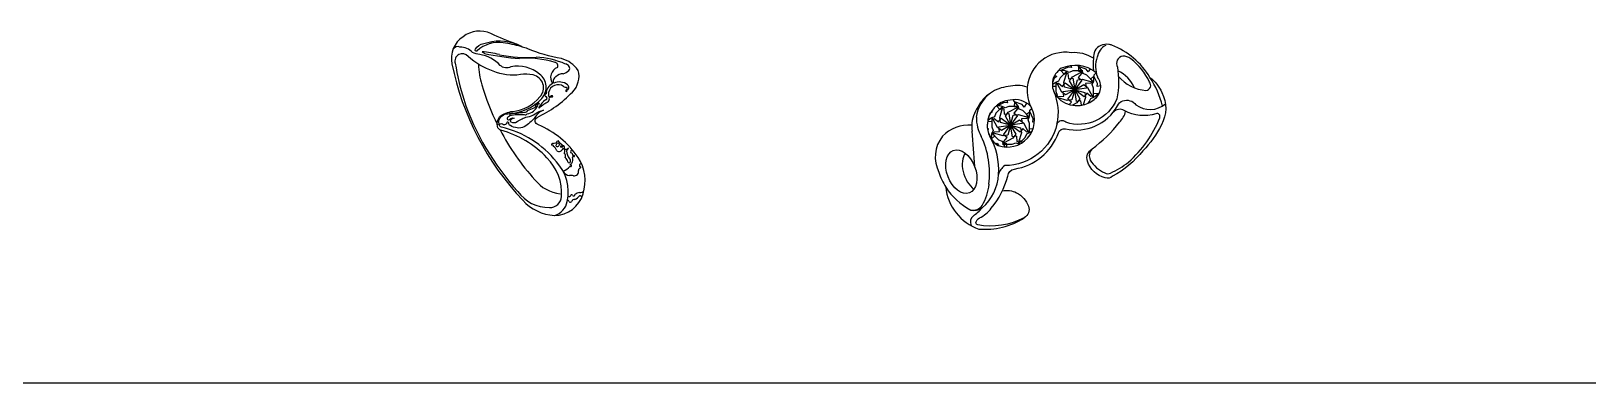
# Model space of a CAD drawing. Header units: inches. Extents: x 8.4 to 50.9, y 14.4 to 39.2.
# Drawn here: x 18.763 to 20.133, y 29.566 to 29.875 of the extents above; entities that cross this region are included whole.
import ezdxf

# ---------------------------------------------------------------- set-up
doc = ezdxf.new("R2010")
doc.units = ezdxf.units.IN
doc.header["$MEASUREMENT"] = 0
doc.layers.add('02', color=2, linetype='Continuous')
doc.layers.add('1', color=1, linetype='Continuous')

msp = doc.modelspace()

# ---------------------------------------------------------------- linework, layer by layer
at = {"layer": '02'}
for points in [[(19.1901, 29.8638, -0.026065), (19.1676, 29.873, 0.280425), (19.1431, 29.8703, 0.311576), (19.1332, 29.8463, 0.13969), (19.1955, 29.7263, 0.200079), (19.2234, 29.713, 0.339972), (19.2486, 29.732, 0.2279), (19.2443, 29.764, 0.140558), (19.2093, 29.7928, -0.674284), (19.2081, 29.7993, 0.094892), (19.2392, 29.8216, 0.272501), (19.2444, 29.8407, 0.175946), (19.2296, 29.851, -0.057181), (19.1999, 29.8597, 0.009933), (19.1951, 29.8612, 0.063235), (19.1904, 29.8637)], [(19.1939, 29.8616, 0.031389), (19.1784, 29.865, 0.222473), (19.1554, 29.858, -1.198013), (19.154, 29.8592, -0.281516), (19.1612, 29.8642, -0.189174), (19.1904, 29.8637)], [(19.2237, 29.713, 0.287118), (19.2347, 29.7252, 0.243427), (19.2253, 29.7601, 0.167101), (19.1768, 29.7907, -0.302143), (19.1748, 29.7928, -0.06048), (19.1746, 29.7966, -0.314053), (19.1823, 29.8025, 0.20684), (19.2123, 29.816, 0.445461), (19.2104, 29.8374, 0.221889), (19.1852, 29.8439, -0.348447), (19.1757, 29.8451, 0.169024), (19.1577, 29.8546, -0.104453), (19.1514, 29.8565, 0.197695), (19.1403, 29.8611, 0.399229), (19.1342, 29.8592)], [(19.7474, 29.8345, 0.169225), (19.714, 29.8628, 0.107437), (19.7113, 29.8634, 0.329816), (19.6989, 29.8578, 0.035346), (19.6977, 29.8514, 0.166424), (19.6782, 29.8562, 0.436713), (19.6395, 29.8259, 0.142412), (19.6227, 29.8264, 0.12202), (19.6071, 29.8207, 0.12202), (19.596, 29.8084, 0.141304), (19.5907, 29.7924, 0.223268), (19.5648, 29.7826, 0.286321), (19.5617, 29.751, 0.063366), (19.5678, 29.7379, 0.292718), (19.5969, 29.701, 0.170695), (19.6368, 29.7109)], [(19.7197, 29.8354, 0.20242), (19.744, 29.823, 0.631924), (19.747, 29.8304, 0.13187), (19.7306, 29.8508, 0.183914), (19.7235, 29.8532, 0.504934), (19.7188, 29.8436, -0.085864), (19.7184, 29.8157, -0.397821), (19.6735, 29.795, 0.521425), (19.6656, 29.7933, -0.351125), (19.6197, 29.7569)], [(19.6395, 29.8259, 0.142189), (19.6432, 29.8076)], [(19.7474, 29.8345, -0.130388), (19.7579, 29.8212, -0.255232), (19.7576, 29.7927, -0.079155), (19.7413, 29.7699, -0.100384), (19.7145, 29.7474, -0.280173), (19.7081, 29.7462, -0.262799), (19.6924, 29.7608, -0.33277), (19.6965, 29.7715, 0.06815), (19.7207, 29.795, 0.134988), (19.7261, 29.8046, 0.134988)], [(19.1842, 29.801, -0.062571), (19.1969, 29.8018, 0.32855), (19.1995, 29.8023, 0.251868), (19.2087, 29.8096, -0.846997), (19.2103, 29.8111, 0.303102), (19.2095, 29.8119, 0.312501), (19.2068, 29.81, -0.408897), (19.2052, 29.8074, -0.043474), (19.1994, 29.805, -0.481557), (19.197, 29.8037, -0.048484), (19.184, 29.8026, -0.427609), (19.1831, 29.7997, 0.386931), (19.1817, 29.7979, 0.65802), (19.1841, 29.7978, -0.300107), (19.1879, 29.7985, 0.236782), (19.1849, 29.7967, 0.639462), (19.1851, 29.7954, 0.310057), (19.1906, 29.7956, -0.093935), (19.1996, 29.7997, 0.087061), (19.2065, 29.8023, -0.144853), (19.2137, 29.8056, 0.160544), (19.2062, 29.7991, -0.068491), (19.1969, 29.7909, -0.25936), (19.1847, 29.7922, -0.382135), (19.1832, 29.7944, 0.685718), (19.1814, 29.7946, -0.445283), (19.1786, 29.7928, 0.373333), (19.1748, 29.7928)], [(19.6177, 29.7346, -0.182171), (19.63, 29.7329, -0.193673), (19.6406, 29.721, -0.374543), (19.6368, 29.7109, -0.16428), (19.5959, 29.7046, -0.3563), (19.5944, 29.7066, -0.200402), (19.5975, 29.7108, 0.129346), (19.6078, 29.7193, 0.115024), (19.6223, 29.7475, -0.347616), (19.6282, 29.7538, 0.274691), (19.667, 29.7858, -0.400486), (19.6731, 29.7892, 0.332496), (19.719, 29.8095, -0.220591), (19.7235, 29.8138, -0.320772), (19.7352, 29.8104, 0.35517), (19.7611, 29.8112, 0.35517)], [(19.6965, 29.7715, 0.325776), (19.695, 29.7617, 0.171755), (19.7078, 29.7505, 0.260495), (19.7128, 29.7502, 0.055556), (19.7286, 29.7599, 0.120084), (19.7561, 29.799, 0.659541), (19.7528, 29.8025, -0.203853), (19.7249, 29.8052, 0.359717), (19.7153, 29.804)]]:
    msp.add_lwpolyline(points, format="xyb", dxfattribs=at)
msp.add_lwpolyline([(19.219, 29.7199, 0.401005), (19.2297, 29.7296, 0.216015), (19.2168, 29.7638, 0.13395), (19.1763, 29.788, -0.292044), (19.1734, 29.7912, -0.207595), (19.1753, 29.8002, -0.112754), (19.1867, 29.8046, 0.205391), (19.2106, 29.8174, 0.593046), (19.2047, 29.8366, 0.094379), (19.1935, 29.837, -0.157052), (19.1696, 29.8401, -0.110897), (19.1474, 29.8529, 0.332743), (19.1393, 29.8547, 0.37719), (19.1362, 29.8469, 0.035212), (19.1436, 29.8152, 0.105362), (19.1912, 29.7341, 0.248073)], format="xyb", close=True, dxfattribs=at)
for points in [[(19.6813, 29.8235), (19.6724, 29.826), (19.6718, 29.8302), (19.6743, 29.8386), (19.6745, 29.8403), (19.6684, 29.8342), (19.667, 29.8311), (19.6636, 29.8295), (19.6617, 29.8279)], [(19.6813, 29.8235), (19.6767, 29.8315), (19.6793, 29.8349), (19.687, 29.8391), (19.6884, 29.8402), (19.6797, 29.8402), (19.6765, 29.8389), (19.673, 29.8403), (19.668, 29.8406), (19.6676, 29.8411)], [(19.678, 29.8449), (19.6784, 29.8432), (19.6756, 29.8436), (19.6692, 29.8405), (19.672, 29.8374), (19.6737, 29.8389), (19.6753, 29.8379), (19.6757, 29.8332), (19.6797, 29.8338), (19.6813, 29.8235)], [(19.6813, 29.8235), (19.6837, 29.8324), (19.6879, 29.833), (19.6963, 29.8305), (19.698, 29.8302), (19.6919, 29.8364), (19.6888, 29.8378), (19.6872, 29.8412), (19.684, 29.845), (19.684, 29.845)], [(19.6948, 29.842), (19.6931, 29.8394), (19.6914, 29.8417), (19.6847, 29.8441), (19.6845, 29.8399), (19.6868, 29.8397), (19.6872, 29.8379), (19.6842, 29.8343), (19.6874, 29.8319), (19.6813, 29.8235)], [(19.6813, 29.8235), (19.6892, 29.8281), (19.6926, 29.8255), (19.6968, 29.8178), (19.6979, 29.8164), (19.6979, 29.8251), (19.6966, 29.8283), (19.698, 29.8318), (19.6983, 29.8367), (19.7002, 29.8386)], [(19.6617, 29.8269), (19.6649, 29.8268), (19.6651, 29.829), (19.6669, 29.8295), (19.6705, 29.8265), (19.6729, 29.8297), (19.6813, 29.8235)], [(19.6638, 29.8364), (19.6654, 29.8354), (19.6631, 29.8337), (19.6618, 29.8299)], [(19.6813, 29.8235), (19.6733, 29.819), (19.6699, 29.8215), (19.6657, 29.8292), (19.6646, 29.8307), (19.6646, 29.822), (19.6659, 29.8188), (19.6655, 29.8177)], [(19.6664, 29.8168), (19.6669, 29.8176), (19.6716, 29.818), (19.671, 29.822), (19.6813, 29.8235)], [(19.6813, 29.8235), (19.6788, 29.8147), (19.6746, 29.8141), (19.6667, 29.8164)], [(19.6765, 29.8106), (19.6783, 29.8128), (19.6751, 29.8152), (19.6813, 29.8235)], [(19.6813, 29.8235), (19.6858, 29.8156), (19.6832, 29.8121), (19.6792, 29.8099)], [(19.7042, 29.8271), (19.7009, 29.8264), (19.7013, 29.8292), (19.6982, 29.8356), (19.6951, 29.8328), (19.6966, 29.8311), (19.6956, 29.8295), (19.6909, 29.8291), (19.6915, 29.8251), (19.6813, 29.8235)], [(19.6871, 29.8099), (19.6868, 29.8139), (19.6828, 29.8133), (19.6813, 29.8235)], [(19.7009, 29.8175), (19.7018, 29.8201), (19.6976, 29.8203), (19.6974, 29.818), (19.6956, 29.8176), (19.692, 29.8206), (19.6896, 29.8174), (19.6813, 29.8235)], [(19.6813, 29.8235), (19.6901, 29.8211), (19.6907, 29.8169), (19.6888, 29.8103)], [(19.6215, 29.814), (19.622, 29.812), (19.6192, 29.8124), (19.6127, 29.8093), (19.6155, 29.8062), (19.6173, 29.8077), (19.6189, 29.8068), (19.6193, 29.8021), (19.6233, 29.8027), (19.6248, 29.7924)], [(19.6248, 29.7924), (19.6272, 29.8013), (19.6315, 29.8019), (19.6399, 29.7994), (19.6416, 29.7991), (19.6355, 29.8052), (19.6323, 29.8066), (19.6308, 29.8101), (19.6276, 29.8138), (19.6276, 29.8148)], [(19.6389, 29.8119), (19.6367, 29.8083), (19.635, 29.8106), (19.6282, 29.8129), (19.6281, 29.8088), (19.6303, 29.8086), (19.6308, 29.8068), (19.6278, 29.8031), (19.631, 29.8008), (19.6248, 29.7924)], [(19.693, 29.8118), (19.6941, 29.8129), (19.6955, 29.816), (19.6989, 29.8176), (19.7027, 29.8208), (19.703, 29.8208)], [(19.6046, 29.7958), (19.6085, 29.7956), (19.6087, 29.7979), (19.6105, 29.7984), (19.6141, 29.7953), (19.6165, 29.7986), (19.6248, 29.7924)], [(19.6248, 29.7924), (19.616, 29.7948), (19.6154, 29.7991), (19.6178, 29.8074), (19.6181, 29.8092), (19.612, 29.8031), (19.6106, 29.7999), (19.6072, 29.7984), (19.6047, 29.7963)], [(19.6081, 29.8048), (19.609, 29.8043), (19.6067, 29.8026), (19.6051, 29.798)], [(19.6248, 29.7924), (19.6168, 29.7878), (19.6134, 29.7904), (19.6093, 29.7981), (19.6082, 29.7995), (19.6082, 29.7909), (19.6094, 29.7877), (19.6081, 29.7841), (19.6078, 29.7805)], [(19.6248, 29.7924), (19.6203, 29.8004), (19.6228, 29.8038), (19.6305, 29.808), (19.632, 29.809), (19.6233, 29.809), (19.6201, 29.8078), (19.6166, 29.8091), (19.6122, 29.8095)], [(19.6248, 29.7924), (19.6328, 29.797), (19.6362, 29.7944), (19.6404, 29.7867), (19.6414, 29.7853), (19.6414, 29.7939), (19.6402, 29.7972), (19.6415, 29.8007), (19.6419, 29.8056), (19.6434, 29.8071)], [(19.6457, 29.7955), (19.6444, 29.7952), (19.6448, 29.7981), (19.6418, 29.8045), (19.6387, 29.8017), (19.6401, 29.7999), (19.6392, 29.7983), (19.6345, 29.7979), (19.6351, 29.794), (19.6248, 29.7924)], [(19.6045, 29.7894), (19.6052, 29.7896), (19.6048, 29.7871)], [(19.6051, 29.7862), (19.6079, 29.7803), (19.611, 29.7831), (19.6095, 29.7849), (19.6104, 29.7865), (19.6151, 29.7869), (19.6145, 29.7909), (19.6248, 29.7924)], [(19.6248, 29.7924), (19.6224, 29.7835), (19.6182, 29.7829), (19.6098, 29.7854), (19.608, 29.7857), (19.6141, 29.7796), (19.6173, 29.7782), (19.6189, 29.7747), (19.6202, 29.7732)], [(19.6248, 29.7924), (19.6294, 29.7844), (19.6268, 29.781), (19.6191, 29.7768), (19.6177, 29.7758), (19.6263, 29.7758), (19.6296, 29.777), (19.633, 29.7757)], [(19.6215, 29.7731), (19.6216, 29.7761), (19.6193, 29.7762), (19.6188, 29.7781), (19.6219, 29.7817), (19.6187, 29.784), (19.6248, 29.7924)], [(19.6354, 29.7772), (19.6341, 29.7786), (19.6324, 29.7771), (19.6307, 29.778), (19.6303, 29.7827), (19.6264, 29.7821), (19.6248, 29.7924)], [(19.6445, 29.789), (19.6412, 29.7892), (19.641, 29.7869), (19.6392, 29.7864), (19.6356, 29.7895), (19.6332, 29.7862), (19.6248, 29.7924)], [(19.6248, 29.7924), (19.6337, 29.79), (19.6343, 29.7858), (19.6318, 29.7774), (19.6315, 29.7756), (19.6377, 29.7817), (19.6391, 29.7849), (19.6425, 29.7864), (19.644, 29.7877)], [(19.6124, 29.7756), (19.613, 29.7765), (19.6146, 29.7743)]]:
    msp.add_lwpolyline(points, dxfattribs=at)
for centre, radius, start, end in [((19.1535, 29.7725), 0.0848, 75.2957, 85.797), ((19.179, 29.8835), 0.0327, 233.889, 238.4899), ((19.2038, 30.0428), 0.1919, 257.3875, 266.6737), ((19.1982, 29.9615), 0.1095, 257.7417, 274.7516), ((19.1983, 29.7636), 0.0879, 73.0431, 93.7086), ((19.2026, 29.7744), 0.0781, 66.8597, 86.5538), ((19.7437, 29.8459), 0.0463, 173.2358, 186.8456), ((19.7245, 29.8439), 0.0249, 159.9139, 201.3328), ((19.7149, 29.8503), 0.0139, 116.9766, 171.2973), ((19.2288, 29.8485), 0.0723, 181.9954, 196.521), ((19.2294, 29.8345), 0.00939, 110.4541, 215.5799), ((19.2234, 29.8447), 0.00303, 333.2734, 78.838), ((19.2305, 29.8299), 0.00769, 84.383, 138.3803), ((19.2272, 29.8497), 0.0127, 288.1244, 314.5876), ((19.2315, 29.8404), 0.00618, 36.8977, 72.8986), ((19.2343, 29.8425), 0.00263, 314.5876, 36.8977), ((19.6783, 29.8283), 0.0167, 121.8412, 220.782), ((19.6817, 29.8157), 0.0294, 51.0837, 114.3406), ((19.7061, 29.8126), 0.0306, 24.2193, 64.5548), ((19.3677, 29.8894), 0.2171, 196.4667, 206.418), ((19.2261, 29.8201), 0.00997, 116.2193, 180.3899), ((19.2266, 29.8196), 0.00849, 54.5956, 168.7874), ((19.2266, 29.8312), 0.00431, 116.5223, 206.5757), ((19.2278, 29.8197), 0.0108, 48.6444, 117.5915), ((19.2337, 29.83), 0.00414, 237.6593, 276.7553), ((19.2351, 29.823), 0.0017, 167.3308, 232.0107), ((19.2332, 29.8248), 0.00149, 279.8597, 48.2213), ((19.2351, 29.8222), 0.00118, 98.9258, 207.9012), ((19.2333, 29.8256), 0.00275, 306.7137, 53.2863), ((19.6905, 29.8264), 0.0137, 304.539, 37.7853), ((19.6826, 29.7911), 0.078, 13.4645, 33.7745), ((19.2289, 29.7974), 0.0219, 127.3618, 150.5146), ((19.2327, 29.7831), 0.0333, 116.2548, 132.7123), ((19.2163, 29.8188), 0.00123, 95.6576, 264.3424), ((19.2156, 29.8162), 0.00146, 271.0897, 69.1606), ((19.2154, 29.8155), 0.00363, 316.1376, 16.6971), ((19.2152, 29.8197), 0.00342, 328.8832, 26.8706), ((19.2192, 29.8202), 0.00252, 244.4989, 306.3717), ((19.2208, 29.8141), 0.0031, 76.249, 129.3364), ((19.2212, 29.8177), 0.000705, 300.1864, 135.6154), ((19.627, 29.7948), 0.0327, 127.6305, 171.9485), ((19.6262, 29.7927), 0.0218, 94.4809, 178.7388), ((19.6285, 29.7951), 0.0198, 45.6037, 101.6231), ((19.6222, 29.8037), 0.0447, 346.5415, 24.4853), ((19.6832, 29.8329), 0.0233, 221.5918, 310.3403), ((19.2101, 29.8079), 0.000342, 127.0339, 276.6059), ((19.6291, 29.7991), 0.0344, 179.531, 209.0567), ((19.6221, 29.7968), 0.0237, 249.6334, 27.1932), ((19.3677, 29.8894), 0.2171, 207.7699, 221.9141), ((19.621, 29.7912), 0.0303, 177.6662, 187.5498), ((21.4273, 29.9104), 1.8406, 183.8371, 184.8139), ((19.5311, 29.7499), 0.0753, 352.7979, 25.5966), ((19.6241, 29.7915), 0.0198, 175.0842, 238.8027), ((19.6272, 29.7942), 0.0238, 208.3996, 234.1217), ((19.5575, 29.7536), 0.0569, 355.3784, 30.5767), ((19.222, 29.7752), 0.00124, 77.2952, 205.2803), ((19.2216, 29.774), 0.000935, 343.2441, 137.8804), ((19.2218, 29.7819), 0.00551, 274.5664, 297.4087), ((19.2196, 29.7684), 0.00607, 13.4012, 61.6469), ((19.2246, 29.7779), 0.000935, 252.6498, 357.6241), ((19.2274, 29.7729), 0.0036, 238.1102, 342.6746), ((19.2218, 29.7819), 0.00551, 312.8652, 325.2504), ((19.2546, 29.805), 0.0385, 222.811, 232.0813), ((19.2301, 29.7694), 0.00255, 319.9471, 73.7994), ((19.2306, 29.7728), 0.00175, 325.0439, 79.4917), ((19.2337, 29.7739), 0.0026, 231.4048, 323.7705), ((19.2218, 29.7803), 0.0161, 319.5773, 330.3884), ((19.2449, 29.7699), 0.0108, 180.5503, 220.597), ((19.2396, 29.7689), 0.00191, 105.6718, 204.5882), ((19.2235, 29.7692), 0.0189, 293.711, 316.5103), ((19.2303, 29.7654), 0.00295, 329.3473, 52.5808), ((19.2308, 29.76), 0.00436, 2.087, 62.6562), ((19.2363, 29.7604), 0.0012, 189.7593, 350.2407), ((19.2354, 29.761), 0.00225, 338.2349, 57.0963), ((19.2416, 29.7547), 0.00516, 124.0154, 152.6644), ((19.2377, 29.7568), 0.000773, 231.757, 153.3232), ((19.2373, 29.7656), 0.00257, 359.2866, 77.5004), ((19.2349, 29.7621), 0.00487, 320.9282, 21.7508), ((19.24, 29.7642), 0.00069, 48.9622, 208.3052), ((19.2403, 29.7655), 0.000408, 164.9434, 31.302), ((19.2406, 29.7652), 0.000486, 254.6349, 92.673), ((19.2467, 29.757), 0.00128, 53.2535, 240.5951), ((19.2459, 29.7552), 0.000658, 314.5468, 73.5507), ((19.6277, 29.7455), 0.0139, 125.1291, 165.5389), ((19.2322, 29.7649), 0.0331, 218.259, 263.6067), ((19.2372, 29.7549), 0.0068, 206.8318, 264.7758), ((19.2378, 29.7417), 0.00654, 67.9042, 100.6851), ((19.2407, 29.7518), 0.00405, 262.7066, 10.6427), ((19.2465, 29.7529), 0.0018, 93.2462, 192.9627), ((19.5721, 29.7514), 0.0422, 311.1676, 356.7836), ((19.2364, 29.7311), 0.00145, 226.3445, 345.2328), ((19.2385, 29.7304), 0.000779, 16.2825, 159.3163), ((19.2403, 29.7313), 0.00121, 214.373, 359.8024), ((19.2347, 29.7396), 0.0144, 297.7891, 319.2893), ((19.2474, 29.7238), 0.00953, 100.5036, 128.1074), ((19.246, 29.7288), 0.00146, 359.0423, 106.9554), ((19.2465, 29.7364), 0.00328, 254.2678, 329.8345), ((19.6165, 29.7687), 0.0576, 212.3598, 242.2879), ((19.5603, 29.745), 0.0458, 329.5305, 354.2822), ((19.2354, 29.7251), 0.000975, 358.9221, 130.4534), ((19.2374, 29.7261), 0.00149, 225.8453, 329.9066), ((19.2409, 29.7245), 0.00238, 79.0174, 158.8393), ((19.5917, 29.7272), 0.00974, 258.331, 326.0209), ((19.5924, 29.7313), 0.0139, 258.6855, 302.4369), ((19.549, 29.7677), 0.07, 307.9618, 316.6107), ((19.5966, 29.707), 0.00715, 129.3686, 203.321)]:
    msp.add_arc(centre, radius, start, end, dxfattribs=at)
for centre, major_axis, ratio in [((19.2263, 29.7751), (0.00057, 0.00162), 0.722589), ((19.2297, 29.7736), (-0.000784, 0), 0.932463), ((19.5815, 29.7515), (0.0071, -0.0187), 0.627276)]:
    msp.add_ellipse(centre, major_axis=major_axis, ratio=ratio, dxfattribs=at)
msp.add_ellipse((19.596, 29.7522), major_axis=(0.0071, -0.0187), ratio=0.627276, start_param=3.534409, end_param=5.489361, dxfattribs=at)
at = {"layer": '1'}
msp.add_line((8.7087, 29.5655), (29.0349, 29.5655), dxfattribs=at)

doc.saveas('drawing.dxf')
